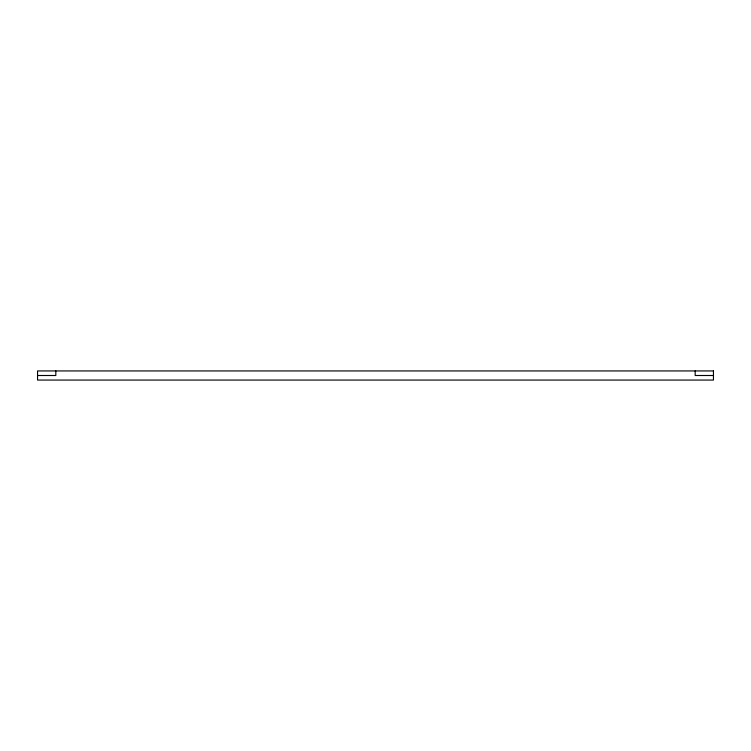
<?xml version="1.0" encoding="UTF-8"?>
<svg xmlns="http://www.w3.org/2000/svg" width="751" height="751" viewBox="0 0 751 751"><rect width="100%" height="100%" fill="white"/><g stroke="black" fill="none" stroke-linecap="round" stroke-linejoin="round"><path stroke-width="1.13" d="M37.55 375.5L55.818 375.5L55.818 370.938M713.45 375.5L695.182 375.5L695.182 370.938M713.45 370.938L37.55 370.938L37.55 380.062L713.45 380.062L713.45 370.938"/></g></svg>
